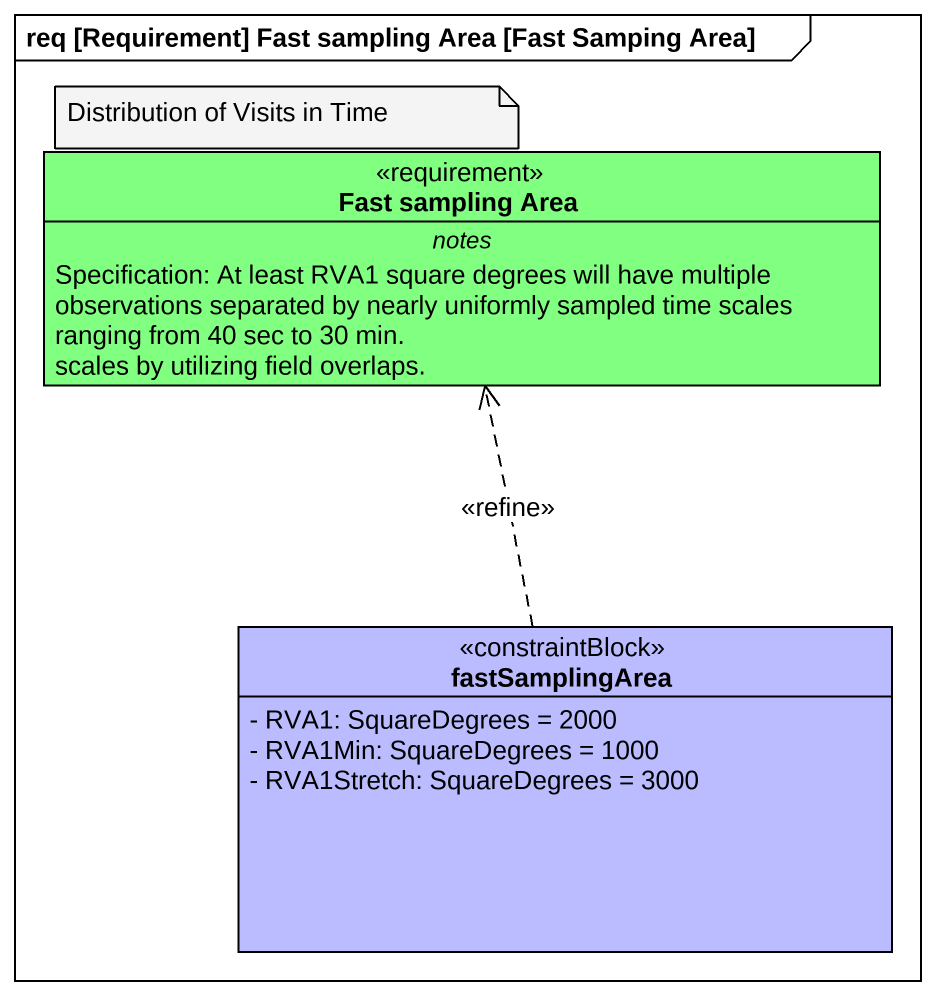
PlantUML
@startuml
mainframe req [Requirement] Fast sampling Area [Fast Samping Area]
hide circle
hide empty members
skinparam classAttributeIconSize 0
class "Fast sampling Area" as Fast_sampling_Area <<requirement>> #80FF80 {
  -- notes --
  Specification: At least RVA1 square degrees will have multiple observations separated by nearly uniformly sampled time scales ranging from 40 sec to 30 min.
  scales by utilizing field overlaps.
}
class fastSamplingArea <<constraintBlock>> #BBBBFF {
  - RVA1: SquareDegrees = 2000
  - RVA1Min: SquareDegrees = 1000
  - RVA1Stretch: SquareDegrees = 3000
}
fastSamplingArea .up.> Fast_sampling_Area : <<refine>>
note as N1
  Distribution of Visits in Time
end note
@enduml
